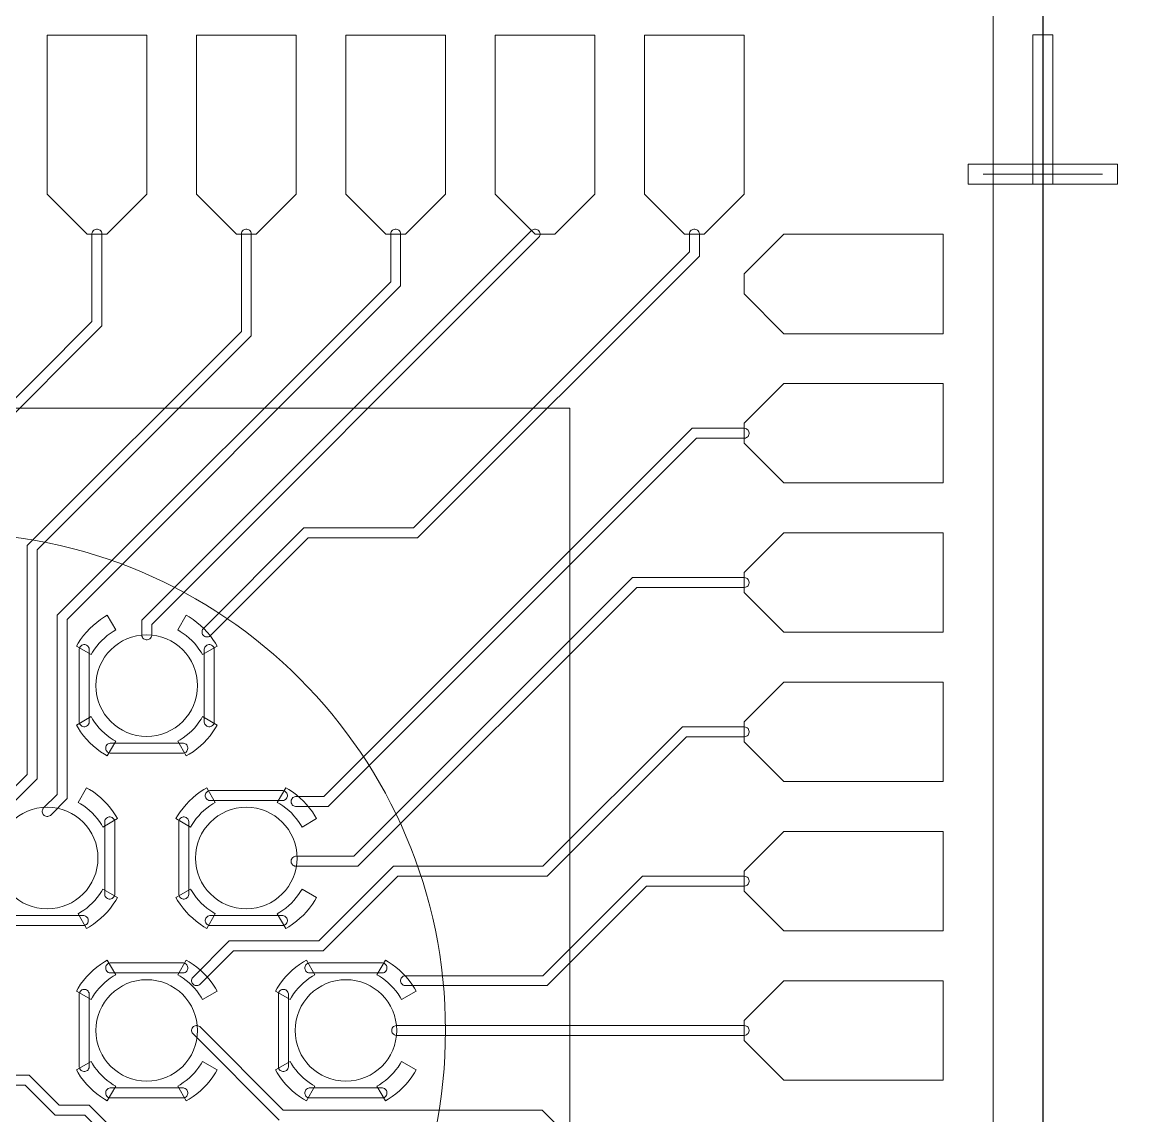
# Model space of a CAD drawing. Extents: x -17000 to 83000, y -71302 to 39000.
# Drawn here: x 55753 to 67110, y -853 to 10125 of the extents above; entities that cross this region are included whole.
import ezdxf

# ---------------------------------------------------------------- set-up
doc = ezdxf.new("R2010")
doc.units = 0
doc.layers.get('0').update_dxf_attribs({"lineweight": 25, "true_color": 0xffffff})
for name, color, linetype, lineweight, true_color in [('Alighners', 3, 'Continuous', 5, 0x00ff00), ('Boundaries', 6, 'Continuous', 5, 0xff00ff), ('Central Electrodes', 5, 'Continuous', 5, 0x0000ff), ('Connectors', 4, 'Continuous', 5, 0x00ffff), ('Dicing', 1, 'Continuous', 25, 0xff0000), ('Reference Electrodes', 30, 'Continuous', 5, 0xff7f00)]:
    doc.layers.add(name, color=color, linetype=linetype, lineweight=lineweight, true_color=true_color)

# ---------------------------------------------------------------- blocks, each defined once
blk = doc.blocks.new('T_alignment')
at = {"layer": 'Alighners'}
for points in [[(-600, 700), (600, 700)], [(0, -600), (0, 600)]]:
    blk.add_lwpolyline(points, dxfattribs=at)

msp = doc.modelspace()

# ---------------------------------------------------------------- linework, layer by layer
at = {"layer": 'Alighners'}
msp.add_lwpolyline([(65249.137, 8501.916), (65249.137, 8701.916), (65899.137, 8701.916), (65899.137, 10001.916), (66099.137, 10001.916), (66099.137, 8701.916), (66749.137, 8701.916), (66749.137, 8501.916)], close=True, dxfattribs=at)
for points in [[(65899.137, 10001.916), (65899.137, 8501.916)], [(66099.137, 10001.916), (65899.137, 10001.916)], [(66099.137, 8501.916), (66099.137, 10001.916)], [(65249.137, 8701.916), (65249.137, 8501.916)], [(66749.137, 8701.916), (65249.137, 8701.916)], [(66749.137, 8501.916), (66749.137, 8701.916)], [(65249.137, 8501.916), (66749.137, 8501.916)], [(65899.137, 8501.916), (66099.137, 8501.916)]]:
    msp.add_lwpolyline(points, dxfattribs=at)
at = {"layer": 'Boundaries'}
for points in [[(65500, -10500), (65500, 10500)], [(61250, 6250), (48750, 6250)], [(61250, -6250), (61250, 6250)]]:
    msp.add_lwpolyline(points, dxfattribs=at)
for centre, radius in [((33000, -11000), 50000), ((33000, -11000), 47500), ((55000, 0), 5000)]:
    msp.add_circle(centre, radius, dxfattribs=at)
at = {"layer": 'Central Electrodes'}
for points in [[(56400, 8000), (56000, 8400), (56000, 10000), (57000, 10000), (57000, 8400), (56600, 8000)], [(57900, 8000), (57500, 8400), (57500, 10000), (58500, 10000), (58500, 8400), (58100, 8000)], [(59400, 8000), (59000, 8400), (59000, 10000), (60000, 10000), (60000, 8400), (59600, 8000)], [(60900, 8000), (60500, 8400), (60500, 10000), (61500, 10000), (61500, 8400), (61100, 8000)], [(62400, 8000), (62000, 8400), (62000, 10000), (63000, 10000), (63000, 8400), (62600, 8000)], [(63400, 7000), (63000, 7400), (63000, 7600), (63400, 8000), (65000, 8000), (65000, 7000)], [(63400, 5500), (63000, 5900), (63000, 6100), (63400, 6500), (65000, 6500), (65000, 5500)], [(63400, 4000), (63000, 4400), (63000, 4600), (63400, 5000), (65000, 5000), (65000, 4000)], [(63400, 2500), (63000, 2900), (63000, 3100), (63400, 3500), (65000, 3500), (65000, 2500)], [(63400, 1000), (63000, 1400), (63000, 1600), (63400, 2000), (65000, 2000), (65000, 1000)], [(63400, -500), (63000, -100), (63000, 100), (63400, 500), (65000, 500), (65000, -500)]]:
    msp.add_lwpolyline(points, close=True, dxfattribs=at)
for centre in [(57000, 3464.102), (56000, 1732.051), (58000, 1732.051), (57000, 0), (59000, 0)]:
    msp.add_circle(centre, 510.252, dxfattribs=at)
at = {"layer": 'Connectors'}
for points in [[(55350, 6020.71), (56450, 7120.71), (56450, 8004.925), (56451.921, 8014.584), (56455.691, 8023.684), (56461.162, 8031.873), (56468.127, 8038.838), (56476.316, 8044.309), (56485.416, 8048.079), (56495.075, 8050), (56504.925, 8050), (56514.584, 8048.079), (56523.684, 8044.309), (56531.873, 8038.838), (56538.838, 8031.873), (56544.309, 8023.684), (56548.079, 8014.584), (56550, 8004.925), (56550, 7079.29), (55450, 5979.29)], [(55561.163, 2331.873), (55800, 2570.71), (55800, 4870.71), (57950, 7020.71), (57950, 8004.925), (57951.921, 8014.584), (57955.691, 8023.684), (57961.162, 8031.873), (57968.127, 8038.838), (57976.316, 8044.309), (57985.416, 8048.079), (57995.075, 8050), (58004.925, 8050), (58014.584, 8048.079), (58023.684, 8044.309), (58031.873, 8038.838), (58038.838, 8031.873), (58044.309, 8023.684), (58048.079, 8014.584), (58050, 8004.925), (58050, 6979.29), (55900, 4829.29), (55900, 2529.29), (55631.873, 2261.163)], [(55632.575, 1154.182), (56367.425, 1154.182), (56377.084, 1152.261), (56386.184, 1148.491), (56394.373, 1143.02), (56401.338, 1136.055), (56406.809, 1127.866), (56410.579, 1118.766), (56412.5, 1109.107), (56412.5, 1099.257), (56410.579, 1089.598), (56406.809, 1080.498), (56401.338, 1072.309), (56394.373, 1065.344), (56386.184, 1059.873), (56377.084, 1056.103), (56367.425, 1054.182), (55632.575, 1054.182)], [(58329.29, -900), (57461.163, -31.873), (57455.691, -23.684), (57451.922, -14.584), (57450, -4.924), (57450, 4.925), (57451.922, 14.585), (57455.691, 23.684), (57461.162, 31.873), (57468.127, 38.838), (57476.316, 44.309), (57485.415, 48.078), (57495.075, 50), (57504.924, 50), (57514.584, 48.078), (57523.684, 44.309), (57531.873, 38.837), (58370.71, -800), (60970.71, -800), (61620.71, -1450)], [(55495.075, -450), (55820.71, -450), (56120.71, -750), (56420.71, -750), (57050, -1379.29)], [(56950, -1420.71), (56379.29, -850), (56079.29, -850), (55779.29, -550), (55495.075, -550)]]:
    msp.add_lwpolyline(points, dxfattribs=at)
for points in [[(55995.075, 2150), (55985.415, 2151.922), (55976.316, 2155.691), (55968.127, 2161.162), (55961.162, 2168.127), (55955.691, 2176.316), (55951.922, 2185.415), (55950, 2195.075), (55950, 2204.924), (55951.922, 2214.584), (55955.691, 2223.684), (55961.163, 2231.873), (56100, 2370.71), (56100, 4170.71), (59450, 7520.71), (59450, 8004.925), (59451.921, 8014.584), (59455.691, 8023.684), (59461.162, 8031.873), (59468.127, 8038.838), (59476.316, 8044.309), (59485.416, 8048.079), (59495.075, 8050), (59504.925, 8050), (59514.584, 8048.079), (59523.684, 8044.309), (59531.873, 8038.838), (59538.838, 8031.873), (59544.309, 8023.684), (59548.079, 8014.584), (59550, 8004.925), (59550, 7479.29), (56200, 4129.29), (56200, 2329.29), (56031.873, 2161.163), (56023.684, 2155.691), (56014.584, 2151.922), (56004.924, 2150)], [(56995.075, 3924.354), (56985.416, 3926.275), (56976.316, 3930.045), (56968.127, 3935.516), (56961.162, 3942.481), (56955.691, 3950.67), (56951.921, 3959.77), (56950, 3969.429), (56950, 4120.71), (60868.127, 8038.837), (60876.316, 8044.309), (60885.416, 8048.078), (60895.076, 8050), (60904.925, 8050), (60914.585, 8048.078), (60923.684, 8044.309), (60931.873, 8038.838), (60938.838, 8031.873), (60944.309, 8023.684), (60948.078, 8014.585), (60950, 8004.925), (60950, 7995.076), (60948.078, 7985.416), (60944.309, 7976.316), (60938.837, 7968.127), (57050, 4079.29), (57050, 3969.429), (57048.079, 3959.77), (57044.309, 3950.67), (57038.838, 3942.481), (57031.873, 3935.516), (57023.684, 3930.045), (57014.584, 3926.275), (57004.925, 3924.354)], [(57600.485, 3952.808), (57590.823, 3954.717), (57581.718, 3958.475), (57573.522, 3963.936), (57566.549, 3970.892), (57561.067, 3979.074), (57557.286, 3988.168), (57555.352, 3997.826), (57555.34, 4007.675), (57557.249, 4017.337), (57561.007, 4026.442), (57566.468, 4034.638), (58579.252, 5050), (59679.29, 5050), (62450, 7820.71), (62450, 8004.925), (62451.921, 8014.584), (62455.691, 8023.684), (62461.162, 8031.873), (62468.127, 8038.838), (62476.316, 8044.309), (62485.416, 8048.079), (62495.075, 8050), (62504.925, 8050), (62514.584, 8048.079), (62523.684, 8044.309), (62531.873, 8038.838), (62538.838, 8031.873), (62544.309, 8023.684), (62548.079, 8014.584), (62550, 8004.925), (62550, 7779.29), (59720.71, 4950), (58620.748, 4950), (57637.268, 3964.017), (57629.086, 3958.535), (57619.992, 3954.754), (57610.334, 3952.82)], [(58495.075, 2250), (58485.416, 2251.921), (58476.316, 2255.691), (58468.127, 2261.162), (58461.162, 2268.127), (58455.691, 2276.316), (58451.921, 2285.416), (58450, 2295.075), (58450, 2304.925), (58451.921, 2314.584), (58455.691, 2323.684), (58461.162, 2331.873), (58468.127, 2338.838), (58476.316, 2344.309), (58485.416, 2348.079), (58495.075, 2350), (58779.29, 2350), (62479.29, 6050), (63004.925, 6050), (63014.584, 6048.079), (63023.684, 6044.309), (63031.873, 6038.838), (63038.838, 6031.873), (63044.309, 6023.684), (63048.079, 6014.584), (63050, 6004.925), (63050, 5995.075), (63048.079, 5985.416), (63044.309, 5976.316), (63038.838, 5968.127), (63031.873, 5961.162), (63023.684, 5955.691), (63014.584, 5951.921), (63004.925, 5950), (62520.71, 5950), (58820.71, 2250)], [(58495.075, 1650), (58485.416, 1651.921), (58476.316, 1655.691), (58468.127, 1661.162), (58461.162, 1668.127), (58455.691, 1676.316), (58451.921, 1685.416), (58450, 1695.075), (58450, 1704.925), (58451.921, 1714.584), (58455.691, 1723.684), (58461.162, 1731.873), (58468.127, 1738.838), (58476.316, 1744.309), (58485.416, 1748.079), (58495.075, 1750), (59079.29, 1750), (61879.29, 4550), (63004.925, 4550), (63014.584, 4548.079), (63023.684, 4544.309), (63031.873, 4538.838), (63038.838, 4531.873), (63044.309, 4523.684), (63048.079, 4514.584), (63050, 4504.925), (63050, 4495.075), (63048.079, 4485.416), (63044.309, 4476.316), (63038.838, 4468.127), (63031.873, 4461.162), (63023.684, 4455.691), (63014.584, 4451.921), (63004.925, 4450), (61920.71, 4450), (59120.71, 1650)], [(56367.207, 3051.602), (56357.548, 3053.523), (56348.448, 3057.293), (56340.259, 3062.764), (56333.294, 3069.729), (56327.823, 3077.918), (56324.053, 3087.018), (56322.132, 3096.677), (56322.132, 3831.527), (56324.053, 3841.186), (56327.823, 3850.286), (56333.294, 3858.475), (56340.259, 3865.44), (56348.448, 3870.911), (56357.548, 3874.681), (56367.207, 3876.602), (56377.057, 3876.602), (56386.716, 3874.681), (56395.816, 3870.911), (56404.005, 3865.44), (56410.97, 3858.475), (56416.441, 3850.286), (56420.211, 3841.186), (56422.132, 3831.527), (56422.132, 3096.677), (56420.211, 3087.018), (56416.441, 3077.918), (56410.97, 3069.729), (56404.005, 3062.764), (56395.816, 3057.293), (56386.716, 3053.523), (56377.057, 3051.602)], [(57622.943, 3051.602), (57613.284, 3053.523), (57604.184, 3057.293), (57595.995, 3062.764), (57589.03, 3069.729), (57583.559, 3077.918), (57579.789, 3087.018), (57577.868, 3096.677), (57577.868, 3831.527), (57579.789, 3841.186), (57583.559, 3850.286), (57589.03, 3858.475), (57595.995, 3865.44), (57604.184, 3870.911), (57613.284, 3874.681), (57622.943, 3876.602), (57632.793, 3876.602), (57642.452, 3874.681), (57651.552, 3870.911), (57659.741, 3865.44), (57666.706, 3858.475), (57672.177, 3850.286), (57675.947, 3841.186), (57677.868, 3831.527), (57677.868, 3096.677), (57675.947, 3087.018), (57672.177, 3077.918), (57666.706, 3069.729), (57659.741, 3062.764), (57651.552, 3057.293), (57642.452, 3053.523), (57632.793, 3051.602)], [(57495.075, 450), (57485.415, 451.922), (57476.316, 455.691), (57468.127, 461.162), (57461.162, 468.127), (57455.691, 476.316), (57451.922, 485.415), (57450, 495.075), (57450, 504.924), (57451.922, 514.584), (57455.691, 523.684), (57461.163, 531.873), (57829.29, 900), (58729.29, 900), (59479.29, 1650), (60979.29, 1650), (62379.29, 3050), (63004.925, 3050), (63014.584, 3048.079), (63023.684, 3044.309), (63031.873, 3038.838), (63038.838, 3031.873), (63044.309, 3023.684), (63048.079, 3014.584), (63050, 3004.925), (63050, 2995.075), (63048.079, 2985.416), (63044.309, 2976.316), (63038.838, 2968.127), (63031.873, 2961.162), (63023.684, 2955.691), (63014.584, 2951.921), (63004.925, 2950), (62420.71, 2950), (61020.71, 1550), (59520.71, 1550), (58770.71, 800), (57870.71, 800), (57531.873, 461.163), (57523.684, 455.691), (57514.584, 451.922), (57504.924, 450)], [(56632.575, 2786.233), (56622.916, 2788.154), (56613.816, 2791.924), (56605.627, 2797.395), (56598.662, 2804.36), (56593.191, 2812.549), (56589.421, 2821.649), (56587.5, 2831.308), (56587.5, 2841.158), (56589.421, 2850.817), (56593.191, 2859.917), (56598.662, 2868.106), (56605.627, 2875.071), (56613.816, 2880.542), (56622.916, 2884.312), (56632.575, 2886.233), (57367.425, 2886.233), (57377.084, 2884.312), (57386.184, 2880.542), (57394.373, 2875.071), (57401.338, 2868.106), (57406.809, 2859.917), (57410.579, 2850.817), (57412.5, 2841.158), (57412.5, 2831.308), (57410.579, 2821.649), (57406.809, 2812.549), (57401.338, 2804.36), (57394.373, 2797.395), (57386.184, 2791.924), (57377.084, 2788.154), (57367.425, 2786.233)], [(57632.575, 2309.919), (57622.916, 2311.84), (57613.816, 2315.61), (57605.627, 2321.081), (57598.662, 2328.046), (57593.191, 2336.235), (57589.421, 2345.335), (57587.5, 2354.994), (57587.5, 2364.844), (57589.421, 2374.503), (57593.191, 2383.603), (57598.662, 2391.792), (57605.627, 2398.757), (57613.816, 2404.228), (57622.916, 2407.998), (57632.575, 2409.919), (58367.425, 2409.919), (58377.084, 2407.998), (58386.184, 2404.228), (58394.373, 2398.757), (58401.338, 2391.792), (58406.809, 2383.603), (58410.579, 2374.503), (58412.5, 2364.844), (58412.5, 2354.994), (58410.579, 2345.335), (58406.809, 2336.235), (58401.338, 2328.046), (58394.373, 2321.081), (58386.184, 2315.61), (58377.084, 2311.84), (58367.425, 2309.919)], [(56622.943, 1319.551), (56613.284, 1321.472), (56604.184, 1325.242), (56595.995, 1330.713), (56589.03, 1337.678), (56583.559, 1345.867), (56579.789, 1354.967), (56577.868, 1364.626), (56577.868, 2099.476), (56579.789, 2109.135), (56583.559, 2118.235), (56589.03, 2126.424), (56595.995, 2133.389), (56604.184, 2138.86), (56613.284, 2142.63), (56622.943, 2144.551), (56632.793, 2144.551), (56642.452, 2142.63), (56651.552, 2138.86), (56659.741, 2133.389), (56666.706, 2126.424), (56672.177, 2118.235), (56675.947, 2109.135), (56677.868, 2099.476), (56677.868, 1364.626), (56675.947, 1354.967), (56672.177, 1345.867), (56666.706, 1337.678), (56659.741, 1330.713), (56651.552, 1325.242), (56642.452, 1321.472), (56632.793, 1319.551)], [(57367.207, 1319.551), (57357.548, 1321.472), (57348.448, 1325.242), (57340.259, 1330.713), (57333.294, 1337.678), (57327.823, 1345.867), (57324.053, 1354.967), (57322.132, 1364.626), (57322.132, 2099.476), (57324.053, 2109.135), (57327.823, 2118.235), (57333.294, 2126.424), (57340.259, 2133.389), (57348.448, 2138.86), (57357.548, 2142.63), (57367.207, 2144.551), (57377.057, 2144.551), (57386.716, 2142.63), (57395.816, 2138.86), (57404.005, 2133.389), (57410.97, 2126.424), (57416.441, 2118.235), (57420.211, 2109.135), (57422.132, 2099.476), (57422.132, 1364.626), (57420.211, 1354.967), (57416.441, 1345.867), (57410.97, 1337.678), (57404.005, 1330.713), (57395.816, 1325.242), (57386.716, 1321.472), (57377.057, 1319.551)], [(59595.075, 450), (59585.416, 451.921), (59576.316, 455.691), (59568.127, 461.162), (59561.162, 468.127), (59555.691, 476.316), (59551.921, 485.416), (59550, 495.075), (59550, 504.925), (59551.921, 514.584), (59555.691, 523.684), (59561.162, 531.873), (59568.127, 538.838), (59576.316, 544.309), (59585.416, 548.079), (59595.075, 550), (60979.29, 550), (61979.29, 1550), (63004.925, 1550), (63014.584, 1548.079), (63023.684, 1544.309), (63031.873, 1538.838), (63038.838, 1531.873), (63044.309, 1523.684), (63048.079, 1514.584), (63050, 1504.925), (63050, 1495.075), (63048.079, 1485.416), (63044.309, 1476.316), (63038.838, 1468.127), (63031.873, 1461.162), (63023.684, 1455.691), (63014.584, 1451.921), (63004.925, 1450), (62020.71, 1450), (61020.71, 450)], [(57632.575, 1054.182), (57622.916, 1056.103), (57613.816, 1059.873), (57605.627, 1065.344), (57598.662, 1072.309), (57593.191, 1080.498), (57589.421, 1089.598), (57587.5, 1099.257), (57587.5, 1109.107), (57589.421, 1118.766), (57593.191, 1127.866), (57598.662, 1136.055), (57605.627, 1143.02), (57613.816, 1148.491), (57622.916, 1152.261), (57632.575, 1154.182), (58367.425, 1154.182), (58377.084, 1152.261), (58386.184, 1148.491), (58394.373, 1143.02), (58401.338, 1136.055), (58406.809, 1127.866), (58410.579, 1118.766), (58412.5, 1109.107), (58412.5, 1099.257), (58410.579, 1089.598), (58406.809, 1080.498), (58401.338, 1072.309), (58394.373, 1065.344), (58386.184, 1059.873), (58377.084, 1056.103), (58367.425, 1054.182)], [(56632.575, 577.868), (56622.916, 579.789), (56613.816, 583.559), (56605.627, 589.03), (56598.662, 595.995), (56593.191, 604.184), (56589.421, 613.284), (56587.5, 622.943), (56587.5, 632.793), (56589.421, 642.452), (56593.191, 651.552), (56598.662, 659.741), (56605.627, 666.706), (56613.816, 672.177), (56622.916, 675.947), (56632.575, 677.868), (57367.425, 677.868), (57377.084, 675.947), (57386.184, 672.177), (57394.373, 666.706), (57401.338, 659.741), (57406.809, 651.552), (57410.579, 642.452), (57412.5, 632.793), (57412.5, 622.943), (57410.579, 613.284), (57406.809, 604.184), (57401.338, 595.995), (57394.373, 589.03), (57386.184, 583.559), (57377.084, 579.789), (57367.425, 577.868)], [(58632.575, 577.868), (58622.916, 579.789), (58613.816, 583.559), (58605.627, 589.03), (58598.662, 595.995), (58593.191, 604.184), (58589.421, 613.284), (58587.5, 622.943), (58587.5, 632.793), (58589.421, 642.452), (58593.191, 651.552), (58598.662, 659.741), (58605.627, 666.706), (58613.816, 672.177), (58622.916, 675.947), (58632.575, 677.868), (59367.425, 677.868), (59377.084, 675.947), (59386.184, 672.177), (59394.373, 666.706), (59401.338, 659.741), (59406.809, 651.552), (59410.579, 642.452), (59412.5, 632.793), (59412.5, 622.943), (59410.579, 613.284), (59406.809, 604.184), (59401.338, 595.995), (59394.373, 589.03), (59386.184, 583.559), (59377.084, 579.789), (59367.425, 577.868)], [(56367.207, -412.5), (56357.548, -410.579), (56348.448, -406.809), (56340.259, -401.338), (56333.294, -394.373), (56327.823, -386.184), (56324.053, -377.084), (56322.132, -367.425), (56322.132, 367.425), (56324.053, 377.084), (56327.823, 386.184), (56333.294, 394.373), (56340.259, 401.338), (56348.448, 406.809), (56357.548, 410.579), (56367.207, 412.5), (56377.057, 412.5), (56386.716, 410.579), (56395.816, 406.809), (56404.005, 401.338), (56410.97, 394.373), (56416.441, 386.184), (56420.211, 377.084), (56422.132, 367.425), (56422.132, -367.425), (56420.211, -377.084), (56416.441, -386.184), (56410.97, -394.373), (56404.005, -401.338), (56395.816, -406.809), (56386.716, -410.579), (56377.057, -412.5)], [(58367.207, -412.5), (58357.548, -410.579), (58348.448, -406.809), (58340.259, -401.338), (58333.294, -394.373), (58327.823, -386.184), (58324.053, -377.084), (58322.132, -367.425), (58322.132, 367.425), (58324.053, 377.084), (58327.823, 386.184), (58333.294, 394.373), (58340.259, 401.338), (58348.448, 406.809), (58357.548, 410.579), (58367.207, 412.5), (58377.057, 412.5), (58386.716, 410.579), (58395.816, 406.809), (58404.005, 401.338), (58410.97, 394.373), (58416.441, 386.184), (58420.211, 377.084), (58422.132, 367.425), (58422.132, -367.425), (58420.211, -377.084), (58416.441, -386.184), (58410.97, -394.373), (58404.005, -401.338), (58395.816, -406.809), (58386.716, -410.579), (58377.057, -412.5)], [(59505.327, -50), (59495.668, -48.079), (59486.568, -44.309), (59478.379, -38.838), (59471.414, -31.873), (59465.943, -23.684), (59462.173, -14.584), (59460.252, -4.925), (59460.252, 4.925), (59462.173, 14.584), (59465.943, 23.684), (59471.414, 31.873), (59478.379, 38.838), (59486.568, 44.309), (59495.668, 48.079), (59505.327, 50), (63004.925, 50), (63014.584, 48.079), (63023.684, 44.309), (63031.873, 38.838), (63038.838, 31.873), (63044.309, 23.684), (63048.079, 14.584), (63050, 4.925), (63050, -4.925), (63048.079, -14.584), (63044.309, -23.684), (63038.838, -31.873), (63031.873, -38.838), (63023.684, -44.309), (63014.584, -48.079), (63004.925, -50)], [(56632.575, -677.868), (56622.916, -675.947), (56613.816, -672.177), (56605.627, -666.706), (56598.662, -659.741), (56593.191, -651.552), (56589.421, -642.452), (56587.5, -632.793), (56587.5, -622.943), (56589.421, -613.284), (56593.191, -604.184), (56598.662, -595.995), (56605.627, -589.03), (56613.816, -583.559), (56622.916, -579.789), (56632.575, -577.868), (57367.425, -577.868), (57377.084, -579.789), (57386.184, -583.559), (57394.373, -589.03), (57401.338, -595.995), (57406.809, -604.184), (57410.579, -613.284), (57412.5, -622.943), (57412.5, -632.793), (57410.579, -642.452), (57406.809, -651.552), (57401.338, -659.741), (57394.373, -666.706), (57386.184, -672.177), (57377.084, -675.947), (57367.425, -677.868)], [(58632.575, -677.868), (58622.916, -675.947), (58613.816, -672.177), (58605.627, -666.706), (58598.662, -659.741), (58593.191, -651.552), (58589.421, -642.452), (58587.5, -632.793), (58587.5, -622.943), (58589.421, -613.284), (58593.191, -604.184), (58598.662, -595.995), (58605.627, -589.03), (58613.816, -583.559), (58622.916, -579.789), (58632.575, -577.868), (59367.425, -577.868), (59377.084, -579.789), (59386.184, -583.559), (59394.373, -589.03), (59401.338, -595.995), (59406.809, -604.184), (59410.579, -613.284), (59412.5, -622.943), (59412.5, -632.793), (59410.579, -642.452), (59406.809, -651.552), (59401.338, -659.741), (59394.373, -666.706), (59386.184, -672.177), (59377.084, -675.947), (59367.425, -677.868)]]:
    msp.add_lwpolyline(points, close=True, dxfattribs=at)
at = {"layer": 'Dicing'}
msp.add_line((66000, 39000), (66000, -61000), dxfattribs=at)
at = {"layer": 'Reference Electrodes'}
for points in [[(56440.743, 3775.442), (56293.52, 3860.442), (56310.303, 3889.513), (56336.207, 3928.896), (56364.354, 3966.704), (56394.654, 4002.814), (56427.001, 4037.1), (56461.287, 4069.448), (56497.398, 4099.748), (56535.206, 4127.895), (56574.591, 4153.799), (56603.66, 4170.582), (56688.66, 4023.358), (56663.873, 4009.047), (56632.757, 3988.581), (56602.88, 3966.34), (56574.35, 3942.399), (56547.26, 3916.842), (56521.701, 3889.751), (56497.762, 3861.221), (56475.521, 3831.346), (56455.055, 3800.229)], [(57559.257, 3775.442), (57544.945, 3800.229), (57524.479, 3831.346), (57502.238, 3861.221), (57478.299, 3889.751), (57452.74, 3916.842), (57425.65, 3942.399), (57397.12, 3966.34), (57367.243, 3988.581), (57336.127, 4009.047), (57311.34, 4023.358), (57396.34, 4170.582), (57425.409, 4153.799), (57464.794, 4127.895), (57502.602, 4099.748), (57538.713, 4069.448), (57572.999, 4037.1), (57605.346, 4002.814), (57635.646, 3966.704), (57663.793, 3928.896), (57689.697, 3889.513), (57706.48, 3860.442)], [(56603.66, 2757.621), (56574.59, 2774.405), (56535.206, 2800.309), (56497.399, 2828.454), (56461.287, 2858.756), (56427.001, 2891.103), (56394.654, 2925.389), (56364.354, 2961.499), (56336.206, 2999.308), (56310.303, 3038.691), (56293.52, 3067.762), (56440.743, 3152.762), (56455.055, 3127.974), (56475.521, 3096.858), (56497.762, 3066.982), (56521.701, 3038.452), (56547.26, 3011.362), (56574.351, 2985.803), (56602.88, 2961.864), (56632.756, 2939.622), (56663.874, 2919.156), (56688.66, 2904.845)], [(57396.34, 2757.621), (57311.34, 2904.845), (57336.126, 2919.156), (57367.244, 2939.622), (57397.12, 2961.864), (57425.649, 2985.803), (57452.74, 3011.362), (57478.299, 3038.452), (57502.238, 3066.982), (57524.479, 3096.858), (57544.945, 3127.974), (57559.257, 3152.762), (57706.48, 3067.762), (57689.697, 3038.691), (57663.794, 2999.308), (57635.646, 2961.499), (57605.346, 2925.389), (57572.999, 2891.103), (57538.713, 2858.756), (57502.601, 2828.454), (57464.794, 2800.309), (57425.41, 2774.405)], [(56559.257, 2043.391), (56544.945, 2068.178), (56524.479, 2099.294), (56502.237, 2129.172), (56478.299, 2157.7), (56452.74, 2184.791), (56425.649, 2210.35), (56397.121, 2234.288), (56367.243, 2256.53), (56336.127, 2276.996), (56311.34, 2291.307), (56396.34, 2438.531), (56425.409, 2421.748), (56464.794, 2395.844), (56502.602, 2367.697), (56538.713, 2337.397), (56572.999, 2305.05), (56605.346, 2270.764), (56635.646, 2234.653), (56663.793, 2196.845), (56689.697, 2157.462), (56706.48, 2128.391)], [(57440.743, 2043.391), (57293.52, 2128.391), (57310.303, 2157.462), (57336.207, 2196.845), (57364.354, 2234.653), (57394.654, 2270.764), (57427.001, 2305.05), (57461.287, 2337.397), (57497.398, 2367.697), (57535.206, 2395.844), (57574.591, 2421.748), (57603.66, 2438.531), (57688.66, 2291.307), (57663.873, 2276.996), (57632.757, 2256.53), (57602.879, 2234.288), (57574.351, 2210.35), (57547.26, 2184.791), (57521.701, 2157.7), (57497.763, 2129.172), (57475.521, 2099.294), (57455.055, 2068.178)], [(58559.257, 2043.391), (58544.945, 2068.178), (58524.479, 2099.294), (58502.237, 2129.172), (58478.299, 2157.7), (58452.74, 2184.791), (58425.649, 2210.35), (58397.121, 2234.288), (58367.243, 2256.53), (58336.127, 2276.996), (58311.34, 2291.307), (58396.34, 2438.531), (58425.409, 2421.748), (58464.794, 2395.844), (58502.602, 2367.697), (58538.713, 2337.397), (58572.999, 2305.05), (58605.346, 2270.764), (58635.646, 2234.653), (58663.793, 2196.845), (58689.697, 2157.462), (58706.48, 2128.391)], [(56396.34, 1025.57), (56311.34, 1172.794), (56336.127, 1187.106), (56367.243, 1207.572), (56397.121, 1229.814), (56425.649, 1253.752), (56452.74, 1279.311), (56478.299, 1306.402), (56502.238, 1334.931), (56524.48, 1364.807), (56544.945, 1395.923), (56559.257, 1420.711), (56706.48, 1335.711), (56689.697, 1306.64), (56663.794, 1267.257), (56635.646, 1229.448), (56605.346, 1193.338), (56572.999, 1159.052), (56538.713, 1126.705), (56502.602, 1096.405), (56464.794, 1068.258), (56425.41, 1042.354)], [(57603.66, 1025.57), (57574.59, 1042.354), (57535.206, 1068.258), (57497.398, 1096.405), (57461.287, 1126.705), (57427.001, 1159.052), (57394.654, 1193.338), (57364.354, 1229.448), (57336.206, 1267.257), (57310.303, 1306.64), (57293.52, 1335.711), (57440.743, 1420.711), (57455.055, 1395.923), (57475.52, 1364.807), (57497.762, 1334.931), (57521.701, 1306.402), (57547.26, 1279.311), (57574.351, 1253.752), (57602.879, 1229.814), (57632.757, 1207.572), (57663.873, 1187.106), (57688.66, 1172.794)], [(58396.34, 1025.57), (58311.34, 1172.794), (58336.127, 1187.106), (58367.243, 1207.572), (58397.121, 1229.814), (58425.649, 1253.752), (58452.74, 1279.311), (58478.299, 1306.402), (58502.238, 1334.931), (58524.48, 1364.807), (58544.945, 1395.923), (58559.257, 1420.711), (58706.48, 1335.711), (58689.697, 1306.64), (58663.794, 1267.257), (58635.646, 1229.448), (58605.346, 1193.338), (58572.999, 1159.052), (58538.713, 1126.705), (58502.602, 1096.405), (58464.794, 1068.258), (58425.41, 1042.354)], [(56440.743, 311.34), (56293.52, 396.34), (56310.303, 425.411), (56336.207, 464.794), (56364.354, 502.602), (56394.654, 538.713), (56427.001, 572.999), (56461.287, 605.346), (56497.398, 635.646), (56535.206, 663.793), (56574.589, 689.697), (56603.66, 706.48), (56688.66, 559.257), (56663.873, 544.945), (56632.757, 524.479), (56602.879, 502.237), (56574.351, 478.299), (56547.26, 452.74), (56521.701, 425.649), (56497.763, 397.121), (56475.521, 367.243), (56455.055, 336.127)], [(57559.257, 311.34), (57544.945, 336.127), (57524.479, 367.243), (57502.237, 397.121), (57478.299, 425.649), (57452.74, 452.74), (57425.649, 478.299), (57397.121, 502.237), (57367.243, 524.479), (57336.127, 544.945), (57311.34, 559.257), (57396.34, 706.48), (57425.411, 689.697), (57464.794, 663.793), (57502.602, 635.646), (57538.713, 605.346), (57572.999, 572.999), (57605.346, 538.713), (57635.646, 502.602), (57663.793, 464.794), (57689.697, 425.411), (57706.48, 396.34)], [(58440.743, 311.34), (58293.52, 396.34), (58310.303, 425.411), (58336.207, 464.794), (58364.354, 502.602), (58394.654, 538.713), (58427.001, 572.999), (58461.287, 605.346), (58497.398, 635.646), (58535.206, 663.793), (58574.589, 689.697), (58603.66, 706.48), (58688.66, 559.257), (58663.873, 544.945), (58632.757, 524.479), (58602.879, 502.237), (58574.351, 478.299), (58547.26, 452.74), (58521.701, 425.649), (58497.763, 397.121), (58475.521, 367.243), (58455.055, 336.127)], [(59559.257, 311.34), (59544.945, 336.127), (59524.479, 367.243), (59502.237, 397.121), (59478.299, 425.649), (59452.74, 452.74), (59425.649, 478.299), (59397.121, 502.237), (59367.243, 524.479), (59336.127, 544.945), (59311.34, 559.257), (59396.34, 706.48), (59425.411, 689.697), (59464.794, 663.793), (59502.602, 635.646), (59538.713, 605.346), (59572.999, 572.999), (59605.346, 538.713), (59635.646, 502.602), (59663.793, 464.794), (59689.697, 425.411), (59706.48, 396.34)], [(56603.66, -706.48), (56574.589, -689.697), (56535.206, -663.793), (56497.398, -635.646), (56461.287, -605.346), (56427.001, -572.999), (56394.654, -538.713), (56364.354, -502.602), (56336.207, -464.794), (56310.303, -425.411), (56293.52, -396.34), (56440.743, -311.34), (56455.055, -336.127), (56475.521, -367.243), (56497.763, -397.121), (56521.701, -425.649), (56547.26, -452.74), (56574.351, -478.299), (56602.879, -502.237), (56632.757, -524.479), (56663.873, -544.945), (56688.66, -559.257)], [(57396.34, -706.48), (57311.34, -559.257), (57336.127, -544.945), (57367.243, -524.479), (57397.121, -502.237), (57425.649, -478.299), (57452.74, -452.74), (57478.299, -425.649), (57502.237, -397.121), (57524.479, -367.243), (57544.945, -336.127), (57559.257, -311.34), (57706.48, -396.34), (57689.697, -425.411), (57663.793, -464.794), (57635.646, -502.602), (57605.346, -538.713), (57572.999, -572.999), (57538.713, -605.346), (57502.602, -635.646), (57464.794, -663.793), (57425.411, -689.697)], [(58603.66, -706.48), (58574.589, -689.697), (58535.206, -663.793), (58497.398, -635.646), (58461.287, -605.346), (58427.001, -572.999), (58394.654, -538.713), (58364.354, -502.602), (58336.207, -464.794), (58310.303, -425.411), (58293.52, -396.34), (58440.743, -311.34), (58455.055, -336.127), (58475.521, -367.243), (58497.763, -397.121), (58521.701, -425.649), (58547.26, -452.74), (58574.351, -478.299), (58602.879, -502.237), (58632.757, -524.479), (58663.873, -544.945), (58688.66, -559.257)], [(59396.34, -706.48), (59311.34, -559.257), (59336.127, -544.945), (59367.243, -524.479), (59397.121, -502.237), (59425.649, -478.299), (59452.74, -452.74), (59478.299, -425.649), (59502.237, -397.121), (59524.479, -367.243), (59544.945, -336.127), (59559.257, -311.34), (59706.48, -396.34), (59689.697, -425.411), (59663.793, -464.794), (59635.646, -502.602), (59605.346, -538.713), (59572.999, -572.999), (59538.713, -605.346), (59502.602, -635.646), (59464.794, -663.793), (59425.411, -689.697)]]:
    msp.add_lwpolyline(points, close=True, dxfattribs=at)

# ---------------------------------------------------------------- block references
at = {"rotation": 180}
msp.add_blockref('T_alignment', (65999.137, 9301.916), dxfattribs=at)

doc.saveas('drawing.dxf')
